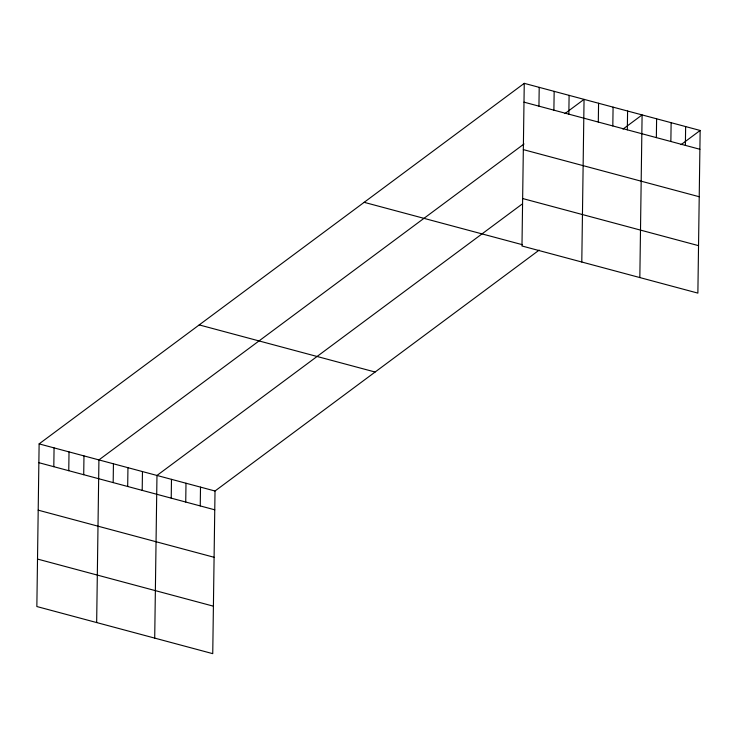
<?xml version="1.0" encoding="UTF-8"?>
<svg xmlns="http://www.w3.org/2000/svg" width="737" height="737" viewBox="0 0 737 737"><rect width="100%" height="100%" fill="white"/><g stroke="black" fill="none" stroke-linecap="round" stroke-linejoin="round"><path stroke-width="1.11" d="M524.256 83.345L521.98 245.992L697.875 293.114L700.15 130.467L524.256 83.345L39.125 443.886L36.85 606.533L212.744 653.655L215.02 491.008L539.198 250.083M53.81 466.696L54.068 447.893M68.762 470.703L69.02 451.892M83.714 474.702L83.972 455.899M96.658 622.553L98.924 459.906L524.025 143.982M113.176 482.597L113.434 463.794M127.685 486.484L127.952 467.682M142.195 490.372L142.462 471.569M154.706 638.104L156.972 475.457L522.036 204.149M171.224 498.148L171.481 479.345M185.733 502.035L185.991 483.232M200.243 505.923L200.51 487.12M538.94 106.156L539.208 87.353M553.892 110.163L554.16 91.36M568.844 114.171L569.102 95.359M581.788 262.013L584.054 99.366L564.957 113.562M598.306 122.066L598.573 103.254M612.816 125.944L613.083 107.141M627.325 129.832L627.592 111.029M639.836 277.563L642.102 114.917L623.005 129.113M656.354 137.607L656.612 118.804M670.863 141.495L671.131 122.692M685.373 145.382L685.64 126.58M681.052 144.664L700.15 130.467M523.989 102.148L699.883 149.27M523.325 149.62L699.229 196.742M522.644 198.529L698.538 245.651M364.161 202.325L522.432 244.721M199.211 324.906L375.115 372.028M39.125 443.886L215.02 491.008M38.858 462.689L214.753 509.811M38.195 510.161L214.089 557.283M37.513 559.061L213.408 606.183"/></g></svg>
